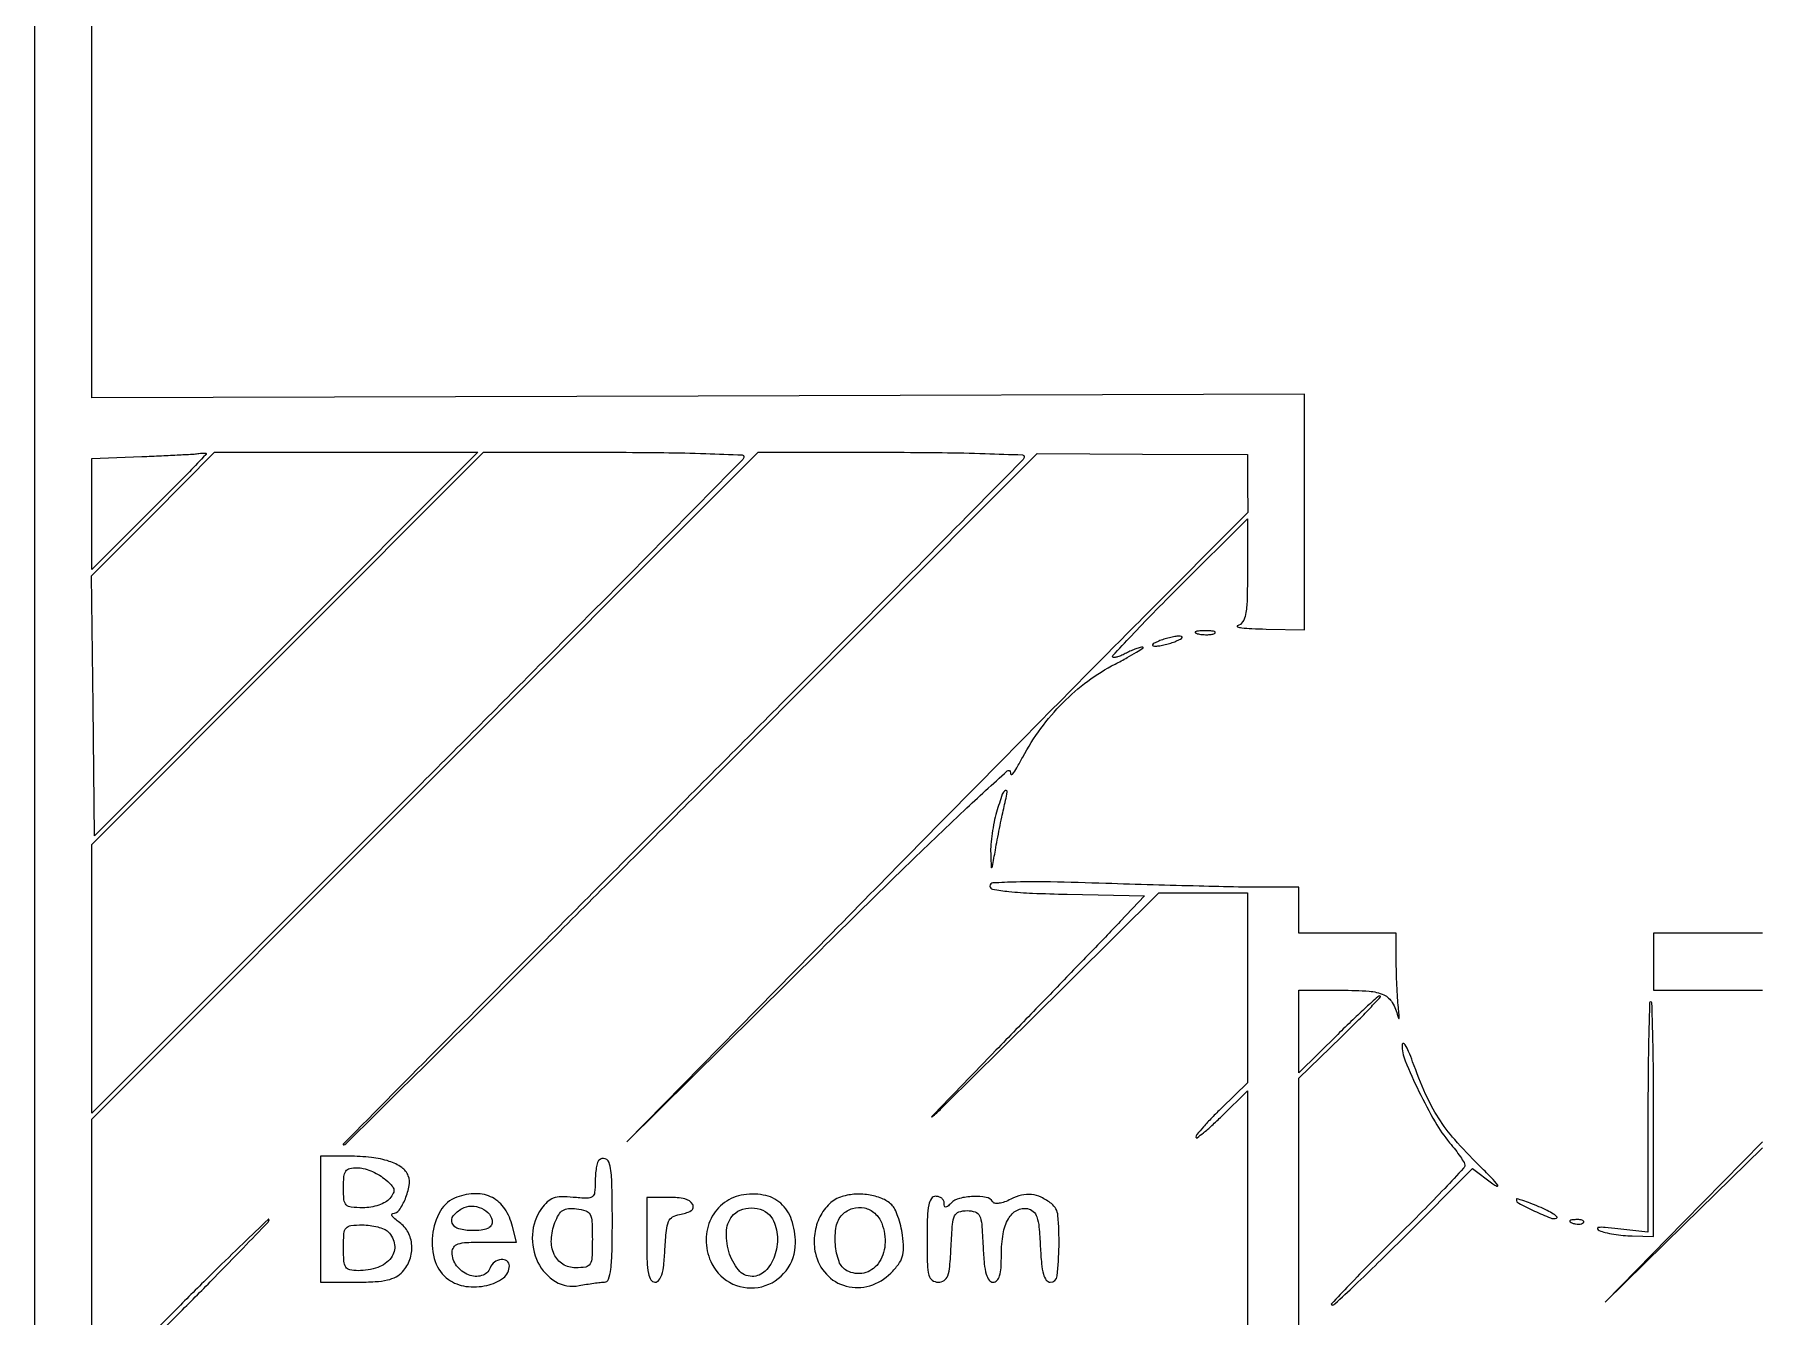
# Model space of a CAD drawing. Extents: x 24 to 558, y 17 to 570.
# Drawn here: x 24 to 325.5, y 133 to 357 of the extents above; entities that cross this region are included whole.
import ezdxf

# ---------------------------------------------------------------- set-up
doc = ezdxf.new("R2010")
doc.units = 0

msp = doc.modelspace()

# ---------------------------------------------------------------- linework, layer by layer
for points in [[(24, 272.001848), (24, 17), (291.001934, 17), (558.003868, 17), (557.751934, 271.75), (557.5, 526.5), (290.75, 526.751848), (24, 527.003697)], [(67.994403, 250.493319), (34.5, 216.986639), (34.230677, 239.707606), (33.961354, 262.428574), (44.713623, 273.214287), (55.465892, 284), (78.477348, 284), (101.488805, 284)]]:
    msp.add_lwpolyline(points, close=True)
for points in [[(34, 118.277963), (49.5, 133.801819, 0.001734), (55.442433, 139.794819, 0.002812), (60.446875, 144.934468, 0.00045), (64.841895, 149.507548, 0.193524), (65, 149.900738, 0.660344), (64.83532, 149.971058, 0.000509), (60.446875, 145.760859, 0.00299), (55.444584, 140.89408, 0.001742), (49.5, 135), (34, 119.5242), (34, 143.508922), (34, 167.493644), (92.246795, 225.746822), (150.49359, 284), (173.746795, 284, -0.00301), (182.663171, 283.946322, -0.005017), (190.169371, 283.780598, -0.001011), (196.706521, 283.557385, -0.403663), (197, 283.253099, -0.19723), (196.786259, 282.73232, -0.000053), (179.449355, 265.173128, -0.000967), (160.16173, 245.717805, -0.000585), (137.253125, 222.753099, 0.000428), (114.381258, 199.839695, 0.000718), (95.217033, 180.552473, 0.000029), (77.985392, 163.158298, 0.666461), (78.051403, 163, 0.197833), (78.432486, 163.156924, 0.000028), (96.160544, 180.740328, 0.000701), (115.759375, 200.236022, 0.000423), (138.934009, 223.392608), (199.271463, 283.785215), (217.635731, 283.693022), (236, 283.600829), (236.028096, 278.550414), (236.056193, 273.5), (217.642776, 255, 0.000819), (208.17224, 245.453707, 0.000261), (194.104959, 231.2125, 0.00026), (178.450087, 215.330978, 0.00029), (163.371176, 200), (127.512994, 163.5), (161.35314, 197, -0.001828), (176.226382, 211.616454, -0.005529), (186.501521, 221.421201, -0.0034), (194.009968, 228.334016, -0.741887), (194.568131, 228, 0.319198), (194.677137, 227.721368, 0.387534), (194.942803, 227.764104, 0.036119), (195.686264, 228.8516, 0.009333), (196.721487, 230.707586, -0.035621), (199.898016, 235.759201, -0.037196), (203.717949, 240.231327, -0.037913), (208.082907, 244.011622, -0.040337), (212.882748, 247.002994, 0.006195), (214.981828, 248.120137, 0.012325), (216.610308, 249.065819, 0.012097), (217.728906, 249.790659, 0.715247), (217.684259, 249.951901, 0.083908), (217.243543, 249.903882, 0.018345), (216.514794, 249.668321, 0.018613), (215.681763, 249.329258, 0.016909), (214.848612, 248.91898, -0.020124), (214.048342, 248.531265, -0.029634), (213.315272, 248.262292, -0.02942), (212.72092, 248.120877, -0.24476), (212.465191, 248.201475, -0.404825), (212.460509, 248.492603, -0.000911), (215.718525, 251.954561, -0.004762), (219.495083, 255.877366, -0.002856), (224.050838, 260.467469), (236, 272.369946), (236, 263.258297, -0.005663), (235.942237, 258.158009, -0.039579), (235.689437, 255.682486, -0.097922), (235.164195, 254.352439, -0.188138), (234.25, 253.689326, 0.738508), (234.242172, 253.507274, 0.05691), (234.996875, 253.332266, 0.017563), (236.770426, 253.191784, 0.006685), (239.25, 253.116001), (246, 253), (246, 273.568807), (246, 294.137613), (139.999791, 293.818807), (33.999581, 293.5), (33.999791, 405.25)], [(245, 114.831001), (245, 174.662001), (252.39342, 181.831001, 0.003923), (255.185501, 184.581164, 0.00699), (257.433391, 186.894106, 0.002817), (259.242733, 188.830382, 0.653985), (259.168517, 189, 0.184064), (258.763782, 188.845781, 0.002462), (256.741641, 187.025066, 0.006635), (254.416586, 184.853728, 0.004264), (251.775096, 182.27682), (245, 175.553639), (245, 182.77682), (245, 190), (252.377555, 190, -0.016386), (257.282203, 189.839224, -0.090512), (259.833919, 189.198337, -0.152982), (261.322918, 187.865239, -0.076705), (262.278241, 185.5, 0.052113), (262.417562, 185.099645, 0.772697), (262.503445, 185.115625, 0.037869), (262.50054, 185.746111, 0.005763), (262.385065, 187, -0.009948), (262.24479, 188.676747, -0.004565), (262.125425, 190.867188, -0.004519), (262.041659, 193.175587, -0.006229), (262.011006, 195.25), (262, 200), (253.5, 200), (245, 200), (245, 204), (245, 208), (238.25, 208.002626, -0.005023), (234.427548, 208.042518, -0.000977), (227.534375, 208.197209, -0.001039), (219.497709, 208.409984, -0.000961), (211.25, 208.661349, 0.002836), (201.563202, 208.920211, 0.011118), (195.583005, 208.9131, 0.008781), (191.528012, 208.74681, 0.397167), (191, 208.186942, 0.367956), (191.464219, 207.641539, 0.01415), (194.299661, 207.264563, 0.015724), (198.414015, 206.966027, 0.0051), (204.512386, 206.77822), (218.024771, 206.5), (213.762386, 202.009307, -0.001895), (211.169045, 199.297715, -0.000247), (205.622243, 193.547521, -0.000288), (199.035458, 186.733823, -0.000241), (192.03674, 179.509307, 0.000196), (180.822051, 167.934898, 0.955551), (180.887868, 167.86511, 0.017384), (182.466364, 169.32223, 0.00009), (197.544722, 184.25), (220.515963, 207), (228.257982, 207), (236, 207), (236, 190.410804), (236, 173.821607), (231.5, 169.448108, 0.007942), (229.775745, 167.718231, 0.011689), (228.321875, 166.14033, 0.007105), (227.164813, 164.785762, 0.17493), (227, 164.329096, 0.614791), (227.197855, 164.229004, 0.012544), (228.321875, 165.099901, 0.015007), (229.772988, 166.358029, 0.007932), (231.5, 168), (236, 172.416416), (236, 147.944415), (236, 123.472414)]]:
    msp.add_lwpolyline(points, format="xyb")
for points in [[(148, 283.24671, -0.19716), (147.784647, 282.7218, -0.00006), (131.25625, 265.972882, -0.001022), (112.855302, 247.406955, -0.000619), (91, 225.5), (34, 168.506579), (34, 191.997932), (34, 215.489284), (68.244565, 249.744642), (102.48913, 284), (125.244565, 284, -0.003102), (133.970067, 283.945863, -0.005171), (141.315591, 283.778721, -0.001074), (147.704483, 283.553488, -0.403305)], [(54, 283.731238, -0.195692), (53.924675, 283.54615, -0.000243), (51.0625, 280.614948, -0.002064), (47.834013, 277.338972, -0.001263), (44, 273.5), (34, 263.537523), (34, 273.229829), (34, 282.922134), (42.75, 283.255432, 0.001669), (46.192728, 283.398083, 0.002273), (49.296875, 283.551229, 0.001499), (51.901828, 283.69945, 0.025809), (52.75, 283.794365, -0.01976), (53.229272, 283.853874, -0.033632), (53.632812, 283.860646, -0.038403), (53.925065, 283.823262, -0.355651)], [(220.5, 251, 0.015364), (219.696484, 250.625069, 0.14515), (219.422706, 250.367142, 0.507108), (219.497353, 250.196198, 0.055166), (220, 250.140571, 0.04179), (220.715952, 250.200514, 0.018434), (221.646875, 250.393028, 0.018093), (222.624391, 250.670913, 0.02318), (223.5, 251, 0.015364), (224.303516, 251.374931, 0.14515), (224.577294, 251.632858, 0.507108), (224.502647, 251.803802, 0.055166), (224, 251.859429, 0.04179), (223.284048, 251.799486, 0.018434), (222.353125, 251.606972, 0.018093), (221.375609, 251.329087, 0.02318)], [(227.269032, 252.307009, 0.037336), (228.036634, 252.167106, 0.029507), (228.880008, 252.127736, 0.030339), (229.671085, 252.185595, 0.06278), (230.269032, 252.344063, 0.31318), (230.386009, 252.52287, 0.333666), (230.257153, 252.684921, 0.052471), (229.580113, 252.787295, 0.014395), (228.5, 252.805051, 0.012823), (227.431793, 252.764444, 0.080377), (226.900903, 252.643467, 0.597527), (226.883358, 252.48334, 0.087174)], [(192.158288, 221.13398, 0.022262), (191.723596, 219.406971, 0.01513), (191.377015, 217.40956, 0.015269), (191.159396, 215.457293, 0.02937), (191.125167, 213.88398, 0.001068), (191.219361, 211.476587, 0.603306), (191.322425, 211.42758, 0.190632), (191.442986, 211.623243, 0.000615), (191.949386, 214.5, -0.00372), (192.272018, 216.268412, -0.002517), (192.664942, 218.279687, -0.002535), (193.064341, 220.219728, -0.005056), (193.403675, 221.75, 0.009478), (194.020671, 224.653709, 0.620201), (193.702053, 224.896391, 0.200281), (193.144176, 224.255311, 0.007421)], [(306, 167.871169), (306, 147.742339), (300.75, 148.335704, 0.007165), (298.498631, 148.557534, 0.044079), (297.334617, 148.552627, 0.506775), (297.205009, 148.336592, 0.190403), (297.5, 148.03482, 0.046235), (298.525489, 147.685791, 0.017365), (300.014063, 147.38261, 0.017029), (301.667599, 147.162826, 0.01984), (303.25, 147.070285), (307, 147), (307, 167.5, 0.002286), (306.964068, 175.3607, 0.003811), (306.853125, 181.978125, 0.000585), (306.704289, 187.801099, 0.406408), (306.5, 188, 0.406252), (306.295746, 187.801239, 0.000606), (306.146875, 182.087156, 0.003881), (306.035932, 175.589543, 0.002328)], [(263.036865, 180.5, 0.102439), (263.570653, 177.671492, 0.015148), (265.959532, 172.336209, 0.018051), (268.793616, 166.989074, 0.044441), (271.345522, 163.355644, -0.011505), (272.362202, 162.093535, -0.015458), (273.220247, 160.902219, -0.012535), (273.870698, 159.883404, -0.136625), (274, 159.419037, -0.190912), (273.791112, 158.891897, -0.001386), (270.479775, 155.389325, -0.004975), (266.61, 151.399, -0.003136), (262.016255, 146.813393, 0.002933), (257.473234, 142.282093, 0.005136), (253.772864, 138.470184, 0.00151), (250.691084, 135.209906, 0.65697), (250.781887, 135, 0.190045), (251.283123, 135.197654, 0.001238), (254.805673, 138.503667, 0.004686), (258.813212, 142.355171, 0.002946), (263.427567, 146.927377), (275.32387, 158.854755), (278.896203, 156.177377, 0.074153), (279.613843, 155.789855, 0.746373), (279.736301, 155.955869, 0.03122), (278.653548, 157.217534, 0.005124), (276.387, 159.5, -0.018329), (272.239833, 163.902935, -0.037498), (269.393711, 167.694793, -0.037435), (267.142963, 171.873368, -0.018206), (264.877086, 177.5, 0.012195), (264.178386, 179.297053, 0.038773), (263.591986, 180.44375, 0.213935), (263.25141, 180.676281, 0.461863)], [(74, 150), (74, 139), (80.345012, 139, 0.013568), (83.560265, 139.087263, 0.042642), (85.696844, 139.387262, 0.064713), (87.203051, 139.94387, 0.08823), (88.345012, 140.828741, 0.10039), (89.610333, 142.961542, 0.10062), (89.9433, 145.417013, 0.105037), (89.29233, 147.723402, 0.119409), (87.777494, 149.443296, -0.020899), (86.993403, 150.042842, -0.058966), (86.519809, 150.542718, -0.195835), (86.441106, 150.846081, -0.375792), (86.616979, 151, 0.246484), (87.734398, 151.586484, 0.052887), (88.815507, 153.572743, 0.052765), (89.49376, 155.867852, 0.137945), (89.336778, 157.564755, 0.151745), (88.184772, 159.026032, 0.070875), (86.002949, 160.108344, 0.052495), (82.897849, 160.783433, 0.027304), (78.9349, 161), (74, 161)], [(122.666667, 160.333333, 0.12983), (122.407772, 159.888603, 0.023563), (122.195833, 158.949008, 0.023973), (122.048896, 157.796375, 0.019717), (122, 156.556907, -0.026622), (121.898826, 154.658055, -0.215554), (121.467979, 153.924524, -0.164682), (120.559812, 153.654822, -0.014331), (118.122117, 153.816964, 0.02614), (116.046907, 153.905858, 0.082846), (114.682528, 153.664946, 0.102257), (113.632891, 153.030198, 0.053071), (112.622117, 151.870884, 0.138178), (111.026474, 147.307821, 0.129507), (111.988788, 142.456043, 0.1459), (115.076496, 139.095667, 0.185924), (119.191288, 138.388258, -0.007658), (120.463179, 138.622438, -0.007414), (121.75541, 138.820301, -0.007353), (122.897346, 138.960779, -0.026931), (123.625, 139, 0.322195), (124.31958, 139.499426, 0.049959), (124.71875, 141.25, 0.02608), (124.943384, 144.355535, 0.005015), (125, 150, 0.006567), (124.913924, 156.553068, 0.048992), (124.528872, 159.637985, 0.246514), (123.748261, 160.554534, 0.30041)], [(85.106783, 157.114616, -0.022898), (86.33803, 156.020606, -0.131588), (86.780294, 155.277566, -0.187669), (86.710842, 154.554862, -0.056534), (86.095122, 153.614616, -0.093917), (85.337119, 152.988003, -0.043464), (84.163646, 152.468696, -0.040574), (82.782329, 152.117964, -0.041913), (81.377555, 152, -0.023874), (79.345566, 152.09708, -0.1788), (78.491254, 152.509063, -0.171866), (78.091762, 153.386632, -0.0217), (78, 155.5, -0.021569), (78.083684, 157.439035, -0.128885), (78.420658, 158.383771, -0.188339), (79.108574, 158.853899, -0.056858), (80.389216, 159, -0.062153), (81.472453, 158.864825, -0.03299), (82.760553, 158.446168, -0.032253), (84.04012, 157.836426, -0.042897)], [(97.827817, 153.853656, 0.175606), (94.935164, 151.440058, 0.106841), (93.540387, 147.158089, 0.10464), (94.026859, 142.607638, 0.162601), (96.354681, 139.464125, 0.119674), (99.416752, 138.266593, 0.089231), (103.053547, 138.424553, 0.105446), (105.945498, 139.756163, 0.236562), (107, 141.860243, 0.240058), (106.573685, 142.697014, 0.185886), (105.570826, 142.964676, 0.135464), (104.391441, 142.499015, 0.140681), (103.638374, 141.5, -0.235297), (102.151244, 140.1361, -0.168135), (99.85788, 140.25808, -0.136168), (97.779116, 141.861328, -0.16219), (97, 144.2, -0.151682), (97.284381, 145.115854, -0.166025), (98.028946, 145.669763, -0.067545), (99.53636, 145.937337, -0.010198), (102.608408, 146), (108.216816, 146), (107.542603, 148.75, 0.086559), (106.202015, 151.808345, 0.125979), (104.026716, 153.772198, 0.124756), (101.158338, 154.460449, 0.083936)], [(131, 146.382116, 0.008092), (131.060917, 142.618497, 0.040421), (131.299108, 140.522694, 0.090204), (131.74158, 139.394916, 0.259871), (132.450096, 139, 0.230129), (133.142739, 139.336621, 0.092914), (133.641546, 140.293018, 0.048037), (133.985289, 141.993651, 0.012833), (134.200096, 144.75, -0.010457), (134.441644, 148.051971, -0.076094), (134.827231, 149.588757, -0.162301), (135.534611, 150.396067, -0.097407), (136.75, 150.819551, 0.092263), (138.750702, 151.493872, 0.41979), (139.041817, 152.558963, 0.209549), (137.686517, 153.546271, 0.05763), (135, 153.819436), (131, 153.764232)], [(147.5, 154.185385, 0.126177), (144.249215, 152.637047, 0.11883), (142.05697, 149.684713, 0.11342), (141.389697, 145.938887, 0.107325), (142.399591, 142.19417, 0.167036), (146.082623, 138.675837, 0.170851), (151.112091, 138.206328, 0.169569), (155.353888, 140.993281, 0.164859), (157, 145.850074, 0.081371), (156.337591, 149.893435, 0.132223), (154.419913, 152.771916, 0.137752), (151.3822, 154.225863, 0.091783)], [(164.850707, 153.846416, 0.117559), (162.700857, 152.44713, 0.08518), (161.10576, 150.06384, 0.079195), (160.314002, 147.109, 0.080158), (160.48522, 144.067291, 0.132851), (162.402573, 140.387631, 0.142801), (165.865746, 138.299458, 0.138997), (169.983531, 138.37075, 0.123589), (173.666927, 140.576018, 0.034603), (175.003065, 142.111098, 0.087742), (175.672965, 143.423357, 0.081146), (175.880088, 144.94786, 0.026614), (175.698176, 147.213601, 0.025314), (175.391994, 148.859278, 0.026227), (174.923713, 150.445822, 0.027105), (174.374524, 151.768132, 0.093274), (173.826703, 152.513432, 0.091904), (172.07315, 153.631574, 0.059299), (169.742143, 154.266389, 0.056842), (167.208524, 154.352225, 0.065908)], [(194.641358, 153.488959, -0.031931), (193.559472, 153.012629, -0.054919), (192.604305, 152.777697, -0.074756), (191.870223, 152.790758, -0.215809), (191.457918, 153.068089, 0.215809), (190.343621, 153.817607, 0.051031), (188.051372, 153.966935, 0.051338), (185.677192, 153.633558, 0.136668), (184.2, 152.8, -0.018208), (183.578624, 152.222304, -0.180052), (183.25, 152.1, -0.354955), (183.056215, 152.257401, -0.051663), (183, 152.8, 0.124206), (182.884532, 153.257657, 0.10078), (182.559375, 153.6475, 0.090584), (182.073004, 153.909471, 0.078509), (181.5, 154, 0.250296), (180.758417, 153.603958, 0.098409), (180.3, 152.5, 0.041714), (180.059778, 150.402218, 0.007659), (180, 146.5, 0.00603), (180.053352, 142.075933, 0.057698), (180.315076, 140.210414, 0.173969), (180.911071, 139.337646, 0.158089), (181.952283, 139, 0.142004), (182.982926, 139.298736, 0.16677), (183.616414, 140.088469, 0.065785), (183.972039, 141.723446, 0.008799), (184.202283, 145.25, -0.007446), (184.444748, 149.124973, -0.086087), (184.81881, 150.595228, -0.2114), (185.569799, 151.271704, -0.079311), (187, 151.5, -0.079311), (188.430201, 151.271704, -0.2114), (189.18119, 150.595228, -0.086087), (189.555252, 149.124973, -0.007446), (189.797717, 145.25, 0.011248), (190.011235, 142.208784, 0.045136), (190.349835, 140.377142, 0.089857), (190.845811, 139.356245, 0.239244), (191.547717, 139, 0.207155), (192.220448, 139.291215, 0.115622), (192.6745, 140.077812, 0.058052), (192.92912, 141.498687, 0.015337), (193, 143.80887, -0.040661), (193.296951, 147.454418, -0.088721), (194.227692, 150.089521, -0.137377), (195.697746, 151.547409, -0.17594), (197.566097, 151.848697, -0.137006), (198.568799, 151.350974, -0.128723), (199.19759, 150.394768, -0.059381), (199.565936, 148.641096, -0.010184), (199.797717, 145.239957, 0.011275), (200.011241, 142.204408, 0.045194), (200.349924, 140.375414, 0.089931), (200.845961, 139.355855, 0.239056), (201.547717, 139, 0.383023), (202.748037, 140.077589, 0.023233), (203.068942, 145.314868, 0.025117), (202.879562, 150.649661, 0.209629), (201.75, 152.722321, 0.052823), (199.965677, 153.823658, 0.085209), (198.252706, 154.311481, 0.087698), (196.510666, 154.193686, 0.059097)], [(104, 149.464816, -0.17193), (103.770721, 148.817745, -0.123971), (103.152655, 148.35463, -0.073387), (102.084011, 148.081923, -0.025842), (100.5, 148, -0.06747), (98.178949, 148.314636, -0.221174), (97.029382, 149.292398, -0.286322), (97.194114, 150.581723, -0.094225), (98.724177, 151.865518, -0.129424), (100.368125, 152.290173, -0.105996), (102.146616, 151.900244, -0.11496), (103.503177, 150.856183, -0.173183)], [(121.5, 146.5, -0.009792), (121.437777, 143.323115, -0.122839), (121.104167, 142.178571, -0.222485), (120.334707, 141.646621, -0.041786), (118.583333, 141.5, -0.139995), (116.34105, 142.140368, -0.147537), (114.82947, 143.858708, -0.12071), (114.339193, 146.432205, -0.077987), (114.967644, 149.414898, -0.04108), (115.620819, 150.782983, -0.119972), (116.341158, 151.531297, -0.124656), (117.307138, 151.848848, -0.046066), (118.750485, 151.816376, -0.052102), (120.336592, 151.463901, -0.1951), (121.096705, 150.813013, -0.108484), (121.431013, 149.562223, -0.011263)], [(152.964816, 150.065741, -0.111309), (153.835785, 146.914913, -0.097029), (153.338879, 143.523089, -0.112811), (151.710499, 140.946384, -0.198168), (149.416441, 140, -0.227146), (147.039265, 141.138682, -0.097285), (145.361282, 144.335104, -0.091633), (144.958287, 148.097694, -0.179218), (146.2, 150.8, -0.125883), (147.808526, 151.753189, -0.098471), (149.837404, 151.932585, -0.101395), (151.731117, 151.325523, -0.142728)], [(172.08021, 149.289033, -0.107999), (172.646631, 145.493908, -0.142417), (171.45326, 142.224053, -0.181499), (168.960965, 140.595332, -0.179682), (166, 141, -0.18611), (164.624843, 142.595406, -0.065576), (163.976972, 145.599406, -0.064663), (164.127102, 148.744774, -0.153324), (165.2, 150.8, -0.122049), (166.996384, 151.882921, -0.129665), (169.047957, 151.968547, -0.128984), (170.882842, 151.030175, -0.120121)], [(283, 153.451418, 0.280609), (283.407388, 152.782677, 0.010396), (286.17345, 151.426983, 0.012539), (288.964691, 150.21435, 0.182503), (290.021617, 150.189264, 0.555863), (290.075069, 150.429617, 0.050122), (289.485943, 150.900969, 0.029609), (288.41051, 151.510218, 0.01384), (286.953826, 152.175738, 0.008057), (285.437269, 152.789863, 0.014139), (284.161436, 153.241711, 0.008533), (283.135344, 153.553543, 0.49818)], [(85.8, 147.8, -0.162797), (86.933183, 145.527891, -0.201641), (86.335062, 143.26192, -0.14596), (84.005771, 141.58171, -0.083954), (80.565741, 141, -0.050969), (79.127399, 141.147003, -0.201869), (78.410359, 141.639751, -0.127206), (78.075152, 142.660565, -0.016058), (78, 145, -0.01575), (78.078493, 147.491209, -0.157996), (78.45625, 148.44697, -0.196207), (79.285703, 148.89313, -0.026509), (81.3, 149, -0.03271), (82.651364, 148.9115, -0.032464), (83.983125, 148.6475, -0.034257), (85.112471, 148.26182, -0.097261)], [(292.8125, 149.316886, 0.051402), (293.359369, 149.160852, 0.05415), (293.916927, 149.123424, 0.060344), (294.402231, 149.202593, 0.126455), (294.729167, 149.395833, 0.296942), (294.77538, 149.614691, 0.208169), (294.592839, 149.799335, 0.077125), (294.112848, 149.910055, 0.028489), (293.416667, 149.921053, 0.018894), (292.670344, 149.862007, 0.168741), (292.37858, 149.720685, 0.470617), (292.395823, 149.538436, 0.054073)]]:
    msp.add_lwpolyline(points, format="xyb", close=True)
for points in [[(326, 200), (316.5, 200), (307, 200), (307, 195), (307, 190), (316.5, 190), (326, 190)], [(326, 163.525887), (312.25, 149.512967), (298.5, 135.500047), (312.25, 148.98613), (326, 162.472213)]]:
    msp.add_lwpolyline(points)

doc.saveas('drawing.dxf')
